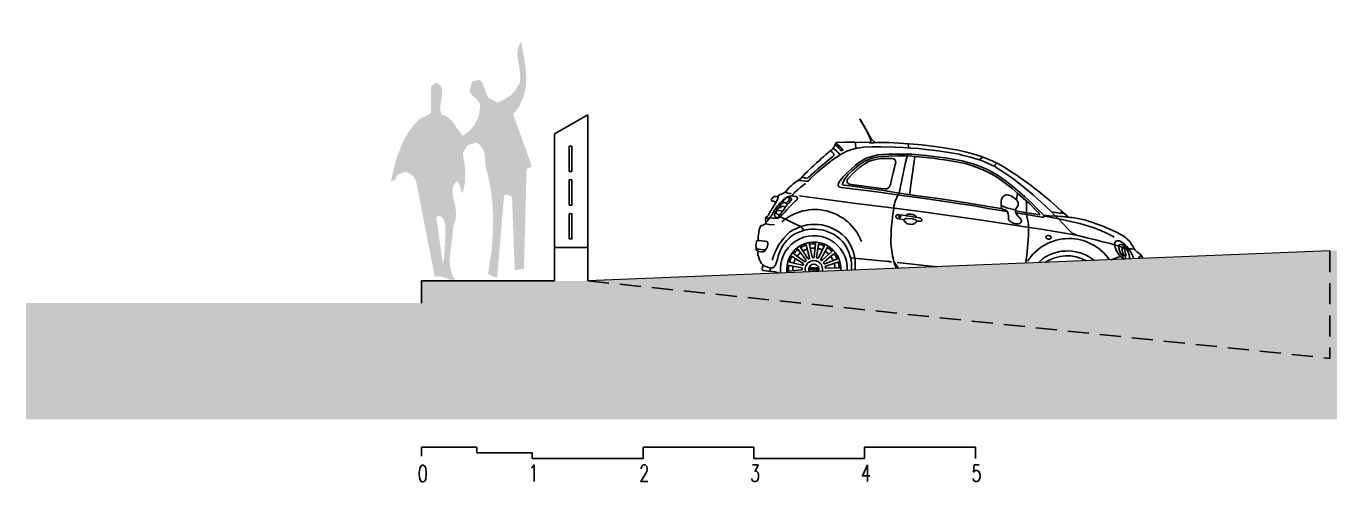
# Model space of a CAD drawing. Header units: metres. Extents: x -442 to 316, y -503 to 125.
# Drawn here: x 133.89 to 145.66, y -274.31 to -270.2 of the extents above; entities that cross this region are included whole.
import ezdxf

# ---------------------------------------------------------------- set-up
doc = ezdxf.new("R2010")
doc.units = ezdxf.units.M
doc.linetypes.add('DASHED', pattern=[19.05, 12.7, -6.35])
for name, color, linetype in [('FIGURE_SAGOME', 252, 'Continuous'), ('popis', 6, 'Continuous'), ('SRAFA', 251, 'Continuous'), ('SRAFY', 3, 'Continuous'), ('ZDIVO', 1, 'Continuous')]:
    doc.layers.add(name, color=color, linetype=linetype)
doc.styles.add('ROMANS', font='romans.shx', dxfattribs={"width": 0.7})

msp = doc.modelspace()

# ---------------------------------------------------------------- hatches: boundary and pattern name
at = {"layer": 'FIGURE_SAGOME', "linetype": 'Continuous'}
h = msp.add_hatch(color=256, dxfattribs=at)
h.paths.add_polyline_path([(137.805754, -271.632467), (137.786877, -271.596483), (137.767079, -271.612669), (137.753549, -271.631582), (137.746359, -271.652266), (137.742747, -271.675676), (137.744553, -271.724269), (137.755355, -271.776475), (137.767964, -271.831372), (137.775154, -271.887154), (137.771577, -271.941166), (137.750857, -271.99245), (137.73917, -272.114853), (137.721178, -272.242639), (137.71668, -272.306568), (137.720257, -272.368654), (137.734672, -272.42805), (137.746359, -272.456844), (137.762545, -272.484753), (137.721178, -272.487445), (137.681581, -272.472144), (137.637486, -272.457729), (137.611383, -272.455958), (137.582554, -272.461342), (137.415171, -271.608171), (137.403483, -271.576685), (137.385491, -271.551503), (137.357582, -271.530784), (137.318871, -271.512792), (137.246902, -271.536203), (137.238792, -271.550582), (137.224663, -271.586673), (137.186586, -271.596483), (137.221685, -271.445286), (137.245096, -271.367899), (137.27389, -271.292283), (137.308068, -271.218508), (137.348586, -271.149196), (137.396293, -271.086224), (137.450269, -271.032212), (137.494364, -271.013299), (137.546569, -270.984505), (137.546569, -270.745118), (137.595162, -270.708213), (137.629376, -270.729818), (137.646482, -270.759533), (137.650059, -270.794632), (137.646482, -270.834229), (137.632067, -270.91792), (137.632067, -270.958402), (137.64287, -270.996228), (137.678854, -271.008801), (137.708569, -271.026829), (137.752664, -271.074501), (137.789569, -271.131204), (137.83547, -271.188793), (137.894865, -271.143813), (137.944343, -271.085303), (137.977635, -271.01422), (137.990244, -270.935912), (137.990244, -270.91073), (137.98394, -270.890011), (137.956066, -270.855833), (137.921853, -270.825233), (137.89575, -270.791905), (137.919161, -270.696525), (137.990244, -270.684838), (138.011849, -270.71094), (138.027149, -270.749616), (138.041564, -270.794632), (138.063133, -270.841418), (138.14686, -270.888205), (138.20714, -270.860331), (138.262038, -270.825233), (138.31063, -270.77664), (138.350227, -270.708213), (138.354725, -270.661427), (138.351148, -270.61464), (138.334927, -270.51834), (138.328622, -270.469748), (138.328622, -270.422926), (138.338539, -270.377945), (138.362836, -270.336542), (138.39163, -270.502119), (138.403318, -270.585846), (138.407816, -270.670423), (138.401547, -270.754114), (138.382634, -270.83692), (138.34665, -270.91792), (138.290832, -270.996228), (138.459136, -271.465084), (138.410543, -271.488495), (138.387132, -272.388453), (138.303441, -272.401061), (138.279144, -271.741376), (138.230551, -271.716194), (138.20714, -271.728767), (138.14686, -272.461342), (138.122989, -272.463733), (138.063133, -272.43616), (138.098232, -272.203042), (138.109955, -271.957352), (138.104536, -271.831372), (138.091963, -271.705392), (138.069437, -271.578491), (138.038837, -271.452476), (138.037066, -271.400306), (138.028034, -271.341796), (138.018153, -271.313002), (138.003738, -271.286899), (137.982169, -271.264409), (137.955145, -271.248188), (137.883142, -271.272484), (137.87326, -271.278788), (137.863343, -271.29501), (137.83547, -271.344488), (137.849849, -271.434484), (137.857074, -271.524479), (137.853462, -271.614475), (137.83547, -271.704471), (137.821976, -271.689171), (137.81475, -271.663989)])
h.paths.add_polyline_path([(137.64287, -271.921367), (137.663553, -271.944778), (137.674356, -271.978956), (137.678854, -272.064454), (137.67347, -272.134651), (137.671664, -272.203963), (137.667166, -272.275046), (137.655478, -272.352433), (137.595162, -271.921367), (137.619459, -271.908759)], flags=16)
at = {"layer": 'SRAFA', "linetype": 'Continuous'}
msp.add_hatch(color=256, dxfattribs=at).paths.add_polyline_path([(175.632352, -270.197936), (175.632352, -273.746733), (133.892618, -273.746733), (133.892618, -272.697936), (137.462433, -272.697936), (137.462433, -272.497936), (138.662433, -272.497936), (138.962433, -272.497936), (145.66242, -272.227936), (151.722433, -271.597936), (154.712667, -271.307798), (159.772433, -271.020543), (164.832433, -270.732983), (174.247262, -270.197936)])

# ---------------------------------------------------------------- linework, layer by layer
at = {"layer": 'FIGURE_SAGOME', "linetype": 'Continuous'}
for p, q in [((141.187723, -271.287909), (141.176458, -271.302428)), ((141.197532, -271.269309), (141.187723, -271.287909)), ((141.206511, -271.247238), (141.197532, -271.269309)), ((141.197583, -271.269182), (141.217041, -271.286127)), ((141.204958, -271.251057), (141.215732, -271.26316)), ((141.282921, -271.246864), (141.206511, -271.247238)), ((141.215732, -271.26316), (141.238241, -271.283859)), ((141.217041, -271.286127), (141.230321, -271.300107)), ((141.238241, -271.283859), (141.260792, -271.3086)), ((141.374026, -271.24651), (141.282921, -271.246864)), ((141.503118, -271.247319), (141.374026, -271.24651)), ((141.379073, -271.273532), (141.380356, -271.259113)), ((141.382311, -271.289602), (141.379073, -271.273532)), ((141.380356, -271.259113), (141.382231, -271.246561)), ((141.388617, -271.301927), (141.382311, -271.289602)), ((141.454371, -271.291406), (141.415981, -271.297567)), ((141.534006, -271.28741), (141.454371, -271.291406)), ((141.511528, -271.247369), (141.503118, -271.247319)), ((141.608747, -271.28818), (141.534006, -271.28741)), ((141.677074, -271.248344), (141.554525, -271.247622)), ((141.73159, -271.291242), (141.608747, -271.28818)), ((141.774609, -271.254038), (141.677074, -271.248344)), ((141.810134, -271.294874), (141.73159, -271.291242)), ((141.903332, -271.264877), (141.774609, -271.254038)), ((141.85641, -271.269681), (141.856303, -271.260917)), ((141.859286, -271.285128), (141.85641, -271.269681)), ((141.864656, -271.298123), (141.859286, -271.285128)), ((141.977122, -271.271296), (141.903332, -271.264877)), ((142.12124, -271.287404), (141.977122, -271.271296)), ((142.21616, -271.301538), (142.12124, -271.287404)), ((141.073292, -271.390963), (141.050609, -271.412888)), ((141.089734, -271.376891), (141.073292, -271.390963)), ((141.113249, -271.355864), (141.089734, -271.376891)), ((141.14092, -271.333134), (141.113249, -271.355864)), ((141.142643, -271.401098), (141.124048, -271.417208)), ((141.17361, -271.404301), (141.12645, -271.441139)), ((141.158933, -271.319285), (141.14092, -271.333134)), ((141.159421, -271.386817), (141.142643, -271.401098)), ((141.156845, -271.320891), (141.172878, -271.338459)), ((141.176458, -271.302428), (141.158933, -271.319285)), ((141.174738, -271.375516), (141.159421, -271.386817)), ((141.172878, -271.338459), (141.180696, -271.347543)), ((141.195775, -271.388704), (141.17361, -271.404301)), ((141.181361, -271.368987), (141.174738, -271.375516)), ((141.176458, -271.302428), (141.186716, -271.307975)), ((141.180696, -271.347543), (141.183701, -271.352506)), ((141.184005, -271.364325), (141.181361, -271.368987)), ((141.183701, -271.352506), (141.184959, -271.357715)), ((141.184959, -271.357715), (141.184005, -271.364325)), ((141.186716, -271.307975), (141.207553, -271.323366)), ((141.227712, -271.36852), (141.195775, -271.388704)), ((141.207553, -271.323366), (141.220705, -271.337161)), ((141.220705, -271.337161), (141.234839, -271.353573)), ((141.240822, -271.360664), (141.227712, -271.36852)), ((141.230321, -271.300107), (141.243431, -271.314224)), ((141.234839, -271.353573), (141.240822, -271.360664)), ((141.268353, -271.343776), (141.240822, -271.360664)), ((141.243431, -271.314224), (141.248797, -271.323915)), ((141.248797, -271.323915), (141.267323, -271.318512)), ((141.260792, -271.3086), (141.267323, -271.318512)), ((141.300639, -271.32795), (141.268353, -271.343776)), ((141.347294, -271.311929), (141.300639, -271.32795)), ((141.37832, -271.303567), (141.347294, -271.311929)), ((141.415981, -271.297567), (141.37832, -271.303567)), ((141.448993, -271.405732), (141.403833, -271.436216)), ((141.485392, -271.387631), (141.448993, -271.405732)), ((141.492122, -271.403875), (141.457844, -271.420921)), ((141.525966, -271.374001), (141.485392, -271.387631)), ((141.530787, -271.390886), (141.492122, -271.403875)), ((141.536306, -271.407694), (141.497297, -271.420004)), ((141.583001, -271.360519), (141.525966, -271.374001)), ((141.586037, -271.377826), (141.530787, -271.390886)), ((141.574569, -271.398835), (141.536306, -271.407694)), ((141.615069, -271.394241), (141.574569, -271.398835)), ((141.620606, -271.356169), (141.583001, -271.360519)), ((141.622018, -271.373663), (141.586037, -271.377826)), ((141.650187, -271.392303), (141.615069, -271.394241)), ((141.679157, -271.353478), (141.620606, -271.356169)), ((141.679646, -271.371015), (141.622018, -271.373663)), ((141.698149, -271.391991), (141.650187, -271.392303)), ((141.762081, -271.35266), (141.679157, -271.353478)), ((141.762116, -271.370202), (141.679646, -271.371015)), ((141.704394, -271.391895), (141.698149, -271.391991)), ((141.711816, -271.392447), (141.704394, -271.391895)), ((141.72145, -271.394959), (141.711816, -271.392447)), ((141.733461, -271.402212), (141.72145, -271.394959)), ((141.738847, -271.408996), (141.733461, -271.402212)), ((141.742046, -271.417967), (141.738847, -271.408996)), ((141.824743, -271.353024), (141.762081, -271.35266)), ((141.824378, -271.370563), (141.762116, -271.370202)), ((141.879347, -271.298999), (141.810134, -271.294874)), ((141.887171, -271.372809), (141.824378, -271.370563)), ((141.888102, -271.35529), (141.824743, -271.353024)), ((141.949392, -271.3036), (141.879347, -271.298999)), ((141.950037, -271.377248), (141.887171, -271.372809)), ((141.951522, -271.359768), (141.888102, -271.35529)), ((142.014055, -271.310414), (141.949392, -271.3036)), ((142.017632, -271.383965), (141.950037, -271.377248)), ((142.019471, -271.36652), (141.951522, -271.359768)), ((142.073583, -271.318404), (142.014055, -271.310414)), ((142.083389, -271.391296), (142.017632, -271.383965)), ((142.085561, -271.373889), (142.019471, -271.36652)), ((142.125215, -271.324918), (142.073583, -271.318404)), ((142.132272, -271.398045), (142.083389, -271.391296)), ((142.134694, -271.380671), (142.085561, -271.373889)), ((142.200913, -271.335898), (142.125215, -271.324918)), ((142.183436, -271.405244), (142.132272, -271.398045)), ((142.185897, -271.387877), (142.134694, -271.380671)), ((142.23691, -271.412871), (142.183436, -271.405244)), ((142.239857, -271.395573), (142.185897, -271.387877)), ((142.243031, -271.343344), (142.200913, -271.335898)), ((142.305889, -271.319203), (142.21616, -271.301538)), ((142.291839, -271.405883), (142.239857, -271.395573)), ((142.310148, -271.354489), (142.243031, -271.343344)), ((142.342538, -271.415003), (142.291839, -271.405883)), ((142.381103, -271.336249), (142.305889, -271.319203)), ((142.36559, -271.367631), (142.310148, -271.354489)), ((142.419741, -271.380872), (142.36559, -271.367631)), ((142.468911, -271.359181), (142.381103, -271.336249)), ((142.457094, -271.392091), (142.419741, -271.380872)), ((142.508399, -271.409063), (142.457094, -271.392091)), ((142.518004, -271.376161), (142.468911, -271.359181)), ((142.501564, -271.400301), (142.49644, -271.405107)), ((142.511837, -271.393004), (142.501564, -271.400301)), ((142.564038, -271.431631), (142.508399, -271.409063)), ((142.528306, -271.383858), (142.511837, -271.393004)), ((142.56955, -271.395274), (142.518004, -271.376161)), ((142.535053, -271.382483), (142.528306, -271.383858)), ((142.612926, -271.413525), (142.56955, -271.395274)), ((140.945856, -271.509852), (140.922309, -271.532977)), ((140.967457, -271.489186), (140.945856, -271.509852)), ((140.982752, -271.474968), (140.967457, -271.489186)), ((140.995948, -271.528133), (140.977587, -271.545013)), ((141.002612, -271.456896), (140.982752, -271.474968)), ((141.015047, -271.51074), (140.995948, -271.528133)), ((141.028148, -271.432756), (141.002612, -271.456896)), ((141.032034, -271.520683), (141.013367, -271.538008)), ((141.037166, -271.490883), (141.015047, -271.51074)), ((141.050609, -271.412888), (141.028148, -271.432756)), ((141.053113, -271.50239), (141.032034, -271.520683)), ((141.059154, -271.471853), (141.037166, -271.490883)), ((141.096731, -271.466198), (141.053113, -271.50239)), ((141.084538, -271.451161), (141.059154, -271.471853)), ((141.106885, -271.432278), (141.084538, -271.451161)), ((141.12645, -271.441139), (141.096731, -271.466198)), ((141.124048, -271.417208), (141.106885, -271.432278)), ((141.302357, -271.5256), (141.269875, -271.558321)), ((141.339624, -271.489489), (141.302357, -271.5256)), ((141.351443, -271.502461), (141.314686, -271.538079)), ((141.377591, -271.45698), (141.339624, -271.489489)), ((141.388295, -271.499817), (141.349698, -271.535009)), ((141.388741, -271.470525), (141.351443, -271.502461)), ((141.403833, -271.436216), (141.377591, -271.45698)), ((141.419803, -271.472857), (141.388295, -271.499817)), ((141.414197, -271.450384), (141.388741, -271.470525)), ((141.457844, -271.420921), (141.414197, -271.450384)), ((141.44631, -271.453613), (141.419803, -271.472857)), ((141.47343, -271.433872), (141.44631, -271.453613)), ((141.497297, -271.420004), (141.47343, -271.433872)), ((141.707352, -271.570857), (141.719817, -271.522303)), ((141.719817, -271.522303), (141.727813, -271.490747)), ((141.727813, -271.490747), (141.737982, -271.448064)), ((141.737982, -271.448064), (141.742415, -271.428156)), ((141.742415, -271.428156), (141.742046, -271.417967)), ((142.28858, -271.42312), (142.23691, -271.412871)), ((142.338896, -271.43217), (142.28858, -271.42312)), ((142.380425, -271.442337), (142.338896, -271.43217)), ((142.384782, -271.425345), (142.342538, -271.415003)), ((142.427215, -271.454883), (142.380425, -271.442337)), ((142.43268, -271.438187), (142.384782, -271.425345)), ((142.468728, -271.471018), (142.427215, -271.454883)), ((142.475083, -271.454668), (142.43268, -271.438187)), ((142.528584, -271.494281), (142.468728, -271.471018)), ((142.53543, -271.478123), (142.475083, -271.454668)), ((142.574379, -271.515329), (142.528584, -271.494281)), ((142.582175, -271.499607), (142.53543, -271.478123)), ((142.610673, -271.453032), (142.564038, -271.431631)), ((142.610712, -271.534702), (142.574379, -271.515329)), ((142.619359, -271.519434), (142.582175, -271.499607)), ((142.639678, -271.466622), (142.610673, -271.453032)), ((142.662755, -271.437157), (142.612926, -271.413525)), ((142.671379, -271.550665), (142.619359, -271.519434)), ((142.635446, -271.460216), (142.635835, -271.456518)), ((142.636437, -271.463008), (142.635446, -271.460216)), ((142.635835, -271.456518), (142.637714, -271.453094)), ((142.639678, -271.466622), (142.636437, -271.463008)), ((142.637714, -271.453094), (142.652776, -271.437624)), ((142.659487, -271.479224), (142.639678, -271.466622)), ((142.652776, -271.437624), (142.655665, -271.435708)), ((142.655665, -271.435708), (142.659155, -271.435843)), ((142.659155, -271.435843), (142.662755, -271.437157)), ((142.717196, -271.515735), (142.659487, -271.479224)), ((142.662755, -271.437157), (142.670411, -271.441002)), ((142.670411, -271.441002), (142.737703, -271.481245)), ((142.771029, -271.551696), (142.717196, -271.515735)), ((142.737703, -271.481245), (142.785931, -271.51206)), ((142.785931, -271.51206), (142.83103, -271.541782)), ((140.798379, -271.638607), (140.779278, -271.657286)), ((140.817554, -271.62191), (140.798379, -271.638607)), ((140.83787, -271.606152), (140.817554, -271.62191)), ((140.859131, -271.59251), (140.83787, -271.606152)), ((140.875288, -271.582143), (140.859131, -271.59251)), ((140.871102, -271.590671), (140.864223, -271.589243)), ((140.884679, -271.592818), (140.871102, -271.590671)), ((140.887917, -271.571193), (140.875288, -271.582143)), ((140.904408, -271.594747), (140.884679, -271.592818)), ((140.906572, -271.550896), (140.887917, -271.571193)), ((140.89868, -271.560807), (140.898511, -271.559666)), ((140.900501, -271.562549), (140.89868, -271.560807)), ((140.908665, -271.565708), (140.900501, -271.562549)), ((140.932757, -271.597738), (140.904408, -271.594747)), ((140.922309, -271.532977), (140.906572, -271.550896)), ((140.918074, -271.567844), (140.908665, -271.565708)), ((140.926243, -271.569273), (140.918074, -271.567844)), ((140.936739, -271.569234), (140.926243, -271.569273)), ((140.944538, -271.598982), (140.932757, -271.597738)), ((140.948227, -271.567085), (140.936739, -271.569234)), ((140.949067, -271.598457), (140.944538, -271.598982)), ((140.956636, -271.561585), (140.948227, -271.567085)), ((140.951145, -271.597742), (140.949067, -271.598457)), ((140.953477, -271.595249), (140.951145, -271.597742)), ((140.957586, -271.590473), (140.953477, -271.595249)), ((140.967186, -271.554684), (140.956636, -271.561585)), ((140.967931, -271.580176), (140.957586, -271.590473)), ((140.977587, -271.545013), (140.967186, -271.554684)), ((140.986811, -271.562654), (140.967931, -271.580176)), ((141.013367, -271.538008), (140.986811, -271.562654)), ((141.224104, -271.624253), (141.223858, -271.63117)), ((141.223858, -271.63117), (141.224726, -271.636661)), ((141.225499, -271.618325), (141.224104, -271.624253)), ((141.224726, -271.636661), (141.229042, -271.64512)), ((141.230054, -271.608465), (141.225499, -271.618325)), ((141.229042, -271.64512), (141.234653, -271.650437)), ((141.242679, -271.591258), (141.230054, -271.608465)), ((141.269875, -271.558321), (141.242679, -271.591258)), ((141.262538, -271.621223), (141.261154, -271.625322)), ((141.261154, -271.625322), (141.261551, -271.628369)), ((141.261551, -271.628369), (141.263905, -271.630395)), ((141.264432, -271.614752), (141.262538, -271.621223)), ((141.263905, -271.630395), (141.269732, -271.632162)), ((141.266997, -271.607659), (141.264432, -271.614752)), ((141.271088, -271.599293), (141.266997, -271.607659)), ((141.269732, -271.632162), (141.27925, -271.634294)), ((141.28689, -271.572936), (141.271088, -271.599293)), ((141.27925, -271.634294), (141.378482, -271.647327)), ((141.314686, -271.538079), (141.28689, -271.572936)), ((141.305367, -271.587285), (141.303396, -271.595967)), ((141.303396, -271.595967), (141.303857, -271.602882)), ((141.303857, -271.602882), (141.307547, -271.611722)), ((141.310995, -271.577711), (141.305367, -271.587285)), ((141.307547, -271.611722), (141.313814, -271.619909)), ((141.322313, -271.564247), (141.310995, -271.577711)), ((141.313814, -271.619909), (141.324575, -271.625533)), ((141.349698, -271.535009), (141.322313, -271.564247)), ((141.324575, -271.625533), (141.343357, -271.628966)), ((141.343357, -271.628966), (141.611925, -271.662699)), ((141.684072, -271.650804), (141.689877, -271.639871)), ((141.689877, -271.639871), (141.695042, -271.627939)), ((141.695042, -271.627939), (141.707352, -271.570857)), ((142.661776, -271.56536), (142.610712, -271.534702)), ((142.719527, -271.606326), (142.661776, -271.56536)), ((142.729967, -271.592226), (142.671379, -271.550665)), ((142.789963, -271.660732), (142.719527, -271.606326)), ((142.801035, -271.64712), (142.729967, -271.592226)), ((142.809477, -271.579283), (142.771029, -271.551696)), ((142.840206, -271.60344), (142.809477, -271.579283)), ((142.83103, -271.541782), (142.88281, -271.578201)), ((142.903718, -271.653757), (142.840206, -271.60344)), ((142.88281, -271.578201), (142.923103, -271.607135)), ((142.923103, -271.607135), (142.964323, -271.637322)), ((142.964323, -271.637322), (143.002505, -271.666011)), ((140.622193, -271.759126), (140.621103, -271.763544)), ((140.621103, -271.763544), (140.621778, -271.770493)), ((140.625911, -271.754985), (140.622193, -271.759126)), ((140.629539, -271.75021), (140.625911, -271.754985)), ((140.633851, -271.744881), (140.629539, -271.75021)), ((140.639008, -271.740423), (140.633851, -271.744881)), ((140.646183, -271.737584), (140.639008, -271.740423)), ((140.656384, -271.73569), (140.646183, -271.737584)), ((140.669775, -271.736164), (140.656384, -271.73569)), ((140.68143, -271.737273), (140.669775, -271.736164)), ((140.678718, -271.758333), (140.673865, -271.767674)), ((140.679951, -271.751074), (140.678718, -271.758333)), ((140.680897, -271.74097), (140.679951, -271.751074)), ((140.682197, -271.731959), (140.680897, -271.74097)), ((140.684022, -271.726873), (140.682197, -271.731959)), ((140.686486, -271.723784), (140.684022, -271.726873)), ((140.693597, -271.719725), (140.686486, -271.723784)), ((140.708454, -271.714489), (140.693597, -271.719725)), ((140.722627, -271.709064), (140.708454, -271.714489)), ((140.735232, -271.70296), (140.722627, -271.709064)), ((140.739525, -271.75822), (140.724451, -271.769787)), ((140.74791, -271.694649), (140.735232, -271.70296)), ((140.744353, -271.759222), (140.735469, -271.767314)), ((140.751256, -271.749557), (140.739525, -271.75822)), ((140.753828, -271.752259), (140.744353, -271.759222)), ((140.748964, -271.697886), (140.747163, -271.695138)), ((140.754174, -271.6882), (140.74791, -271.694649)), ((140.753851, -271.70028), (140.748964, -271.697886)), ((140.766086, -271.740315), (140.751256, -271.749557)), ((140.76185, -271.746342), (140.753828, -271.752259)), ((140.770188, -271.704671), (140.753851, -271.70028)), ((140.766245, -271.673604), (140.754174, -271.6882)), ((140.767022, -271.743382), (140.76185, -271.746342)), ((140.775421, -271.73754), (140.766086, -271.740315)), ((140.766086, -271.740315), (140.781176, -271.742678)), ((140.779278, -271.657286), (140.766245, -271.673604)), ((140.773583, -271.743339), (140.767022, -271.743382)), ((140.785552, -271.707971), (140.770188, -271.704671)), ((140.77839, -271.74492), (140.773583, -271.743339)), ((140.788611, -271.732918), (140.775421, -271.73754)), ((140.782895, -271.75851), (140.777033, -271.771831)), ((140.781812, -271.74839), (140.77839, -271.74492)), ((140.781176, -271.742678), (140.791823, -271.745766)), ((140.783686, -271.753676), (140.781812, -271.74839)), ((140.782895, -271.75851), (140.783686, -271.753676)), ((140.798752, -271.710253), (140.785552, -271.707971)), ((140.799597, -271.730391), (140.788611, -271.732918)), ((140.791823, -271.745766), (140.796985, -271.748169)), ((140.796985, -271.748169), (140.799991, -271.751242)), ((140.805758, -271.73091), (140.799597, -271.730391)), ((140.799991, -271.751242), (140.801927, -271.754662)), ((140.801574, -271.763467), (140.800086, -271.767788)), ((140.802531, -271.758745), (140.801574, -271.763467)), ((140.801927, -271.754662), (140.802531, -271.758745)), ((140.805758, -271.73091), (140.823714, -271.732515)), ((140.823714, -271.732515), (140.840845, -271.735238)), ((140.840845, -271.735238), (140.847907, -271.737816)), ((140.847907, -271.737816), (140.852472, -271.740896)), ((140.853888, -271.759383), (140.850397, -271.764974)), ((140.852472, -271.740896), (140.855463, -271.74442)), ((140.856417, -271.752773), (140.853888, -271.759383)), ((140.855463, -271.74442), (140.856846, -271.748692)), ((140.856846, -271.748692), (140.856417, -271.752773)), ((141.361071, -271.796909), (140.873881, -271.730538)), ((141.234653, -271.650437), (141.247423, -271.65529)), ((141.247423, -271.65529), (141.378175, -271.670386)), ((141.378175, -271.670386), (141.475316, -271.68141)), ((141.378482, -271.647327), (141.479334, -271.660727)), ((141.475316, -271.68141), (141.615886, -271.700106)), ((141.479334, -271.660727), (141.618249, -271.680067)), ((141.611925, -271.662699), (141.640161, -271.666472)), ((141.615886, -271.700106), (141.772773, -271.722954)), ((141.618249, -271.680067), (141.775254, -271.705589)), ((141.640161, -271.666472), (141.654175, -271.667763)), ((141.654175, -271.667763), (141.663798, -271.666543)), ((141.663798, -271.666543), (141.670039, -271.663849)), ((141.670039, -271.663849), (141.677957, -271.657608)), ((141.677957, -271.657608), (141.684072, -271.650804)), ((141.772773, -271.722954), (141.938383, -271.746173)), ((141.775254, -271.705589), (141.940818, -271.728802)), ((141.938383, -271.746173), (142.14612, -271.77548)), ((141.940818, -271.728802), (142.148648, -271.758122)), ((142.148648, -271.758122), (142.326006, -271.784776)), ((142.696057, -271.775272), (142.698161, -271.763522)), ((142.698161, -271.763522), (142.701343, -271.754643)), ((142.701343, -271.754643), (142.704004, -271.747623)), ((142.704004, -271.747623), (142.712827, -271.736268)), ((142.712827, -271.736268), (142.721655, -271.728742)), ((142.721655, -271.728742), (142.731081, -271.72389)), ((142.731081, -271.72389), (142.738377, -271.72139)), ((142.738377, -271.72139), (142.746916, -271.7212)), ((142.746916, -271.7212), (142.75776, -271.722641)), ((142.75776, -271.722641), (142.7678, -271.725223)), ((142.7678, -271.725223), (142.782549, -271.731185)), ((142.782549, -271.731185), (142.792718, -271.736394)), ((142.849019, -271.711279), (142.789963, -271.660732)), ((142.792718, -271.736394), (142.806165, -271.744394)), ((142.860425, -271.697953), (142.801035, -271.64712)), ((142.806165, -271.744394), (142.819837, -271.755615)), ((142.819837, -271.755615), (142.827931, -271.762674)), ((142.827931, -271.762674), (142.838589, -271.773953)), ((142.842182, -271.705428), (142.832222, -271.767215)), ((142.897503, -271.752777), (142.849019, -271.711279)), ((142.909111, -271.739624), (142.860425, -271.697953)), ((142.952644, -271.802953), (142.897503, -271.752777)), ((142.983175, -271.721654), (142.903718, -271.653757)), ((142.964794, -271.790292), (142.909111, -271.739624)), ((143.057164, -271.788642), (142.983175, -271.721654)), ((143.002505, -271.666011), (143.035296, -271.692244)), ((143.035296, -271.692244), (143.07118, -271.721486)), ((143.07118, -271.721486), (143.103874, -271.747757)), ((143.103874, -271.747757), (143.136912, -271.776445)), ((140.629956, -271.841303), (140.601655, -271.889609)), ((140.621778, -271.770493), (140.625667, -271.775124)), ((140.625667, -271.775124), (140.632045, -271.77689)), ((140.640043, -271.87565), (140.629556, -271.893169)), ((140.662844, -271.788156), (140.629956, -271.841303)), ((140.632045, -271.77689), (140.640497, -271.778251)), ((140.646827, -271.863113), (140.640043, -271.87565)), ((140.640497, -271.778251), (140.646842, -271.780327)), ((140.646923, -271.869527), (140.645955, -271.864725)), ((140.655733, -271.849309), (140.646827, -271.863113)), ((140.646842, -271.780327), (140.654139, -271.783753)), ((140.64874, -271.872405), (140.646923, -271.869527)), ((140.653928, -271.875497), (140.64874, -271.872405)), ((140.661647, -271.873342), (140.653006, -271.890896)), ((140.661647, -271.873342), (140.653928, -271.875497)), ((140.654139, -271.783753), (140.658345, -271.786854)), ((140.663647, -271.837057), (140.655733, -271.849309)), ((140.658345, -271.786854), (140.660688, -271.791641)), ((140.666371, -271.866063), (140.661647, -271.873342)), ((140.664471, -271.882609), (140.661647, -271.873342)), ((140.673865, -271.767674), (140.662844, -271.788156)), ((140.676497, -271.820479), (140.663647, -271.837057)), ((140.676268, -271.848585), (140.666371, -271.866063)), ((140.680159, -271.86212), (140.668624, -271.862085)), ((140.689558, -271.829976), (140.676268, -271.848585)), ((140.688351, -271.806986), (140.676497, -271.820479)), ((140.692521, -271.863247), (140.680159, -271.86212)), ((140.699084, -271.7947), (140.688351, -271.806986)), ((140.70662, -271.809009), (140.689558, -271.829976)), ((140.709448, -271.866087), (140.692521, -271.863247)), ((140.701256, -271.837035), (140.693378, -271.840072)), ((140.710996, -271.782698), (140.699084, -271.7947)), ((140.709152, -271.830484), (140.701256, -271.837035)), ((140.715526, -271.799154), (140.70662, -271.809009)), ((140.721627, -271.870243), (140.70896, -271.887465)), ((140.720855, -271.82451), (140.709152, -271.830484)), ((140.722227, -271.869364), (140.709448, -271.866087)), ((140.724451, -271.769787), (140.710996, -271.782698)), ((140.725773, -271.790262), (140.715526, -271.799154)), ((140.716617, -271.777304), (140.720021, -271.776867)), ((140.720021, -271.776867), (140.722367, -271.777115)), ((140.735119, -271.827596), (140.720855, -271.82451)), ((140.728577, -271.860065), (140.721627, -271.870243)), ((140.722367, -271.777115), (140.723039, -271.77754)), ((140.735469, -271.767314), (140.723039, -271.77754)), ((140.723039, -271.77754), (140.725176, -271.779652)), ((140.725176, -271.779652), (140.726111, -271.782871)), ((140.726066, -271.786646), (140.725773, -271.790262)), ((140.725773, -271.790262), (140.742859, -271.790907)), ((140.726111, -271.782871), (140.726066, -271.786646)), ((140.734702, -271.85147), (140.728577, -271.860065)), ((140.745036, -271.873043), (140.730066, -271.888639)), ((140.741644, -271.841021), (140.734702, -271.85147)), ((140.742357, -271.837325), (140.735119, -271.827596)), ((140.748948, -271.830635), (140.741644, -271.841021)), ((140.742859, -271.790907), (140.754186, -271.796848)), ((140.758628, -271.85568), (140.745036, -271.873043)), ((140.755194, -271.822051), (140.748948, -271.830635)), ((140.761067, -271.791596), (140.754186, -271.796848)), ((140.754186, -271.796848), (140.760124, -271.802221)), ((140.76422, -271.811739), (140.755194, -271.822051)), ((140.783746, -271.829217), (140.758628, -271.85568)), ((140.760124, -271.802221), (140.761771, -271.806614)), ((140.769567, -271.782647), (140.761067, -271.791596)), ((140.778693, -271.795743), (140.76422, -271.811739)), ((140.777033, -271.771831), (140.769567, -271.782647)), ((140.789945, -271.782336), (140.778693, -271.795743)), ((140.807573, -271.806056), (140.783746, -271.829217)), ((140.794493, -271.777304), (140.789945, -271.782336)), ((140.798102, -271.771369), (140.794493, -271.777304)), ((140.800086, -271.767788), (140.798102, -271.771369)), ((140.836232, -271.779068), (140.807573, -271.806056)), ((140.84483, -271.771417), (140.836232, -271.779068)), ((140.850397, -271.764974), (140.84483, -271.771417)), ((141.679575, -271.83522), (141.361071, -271.796909)), ((141.967456, -271.872694), (141.679575, -271.83522)), ((142.538223, -271.95257), (141.967456, -271.872694)), ((142.14612, -271.77548), (142.323399, -271.802122)), ((142.323399, -271.802122), (142.453153, -271.821622)), ((142.326006, -271.784776), (142.455982, -271.804309)), ((142.453153, -271.821622), (142.574842, -271.843115)), ((142.455982, -271.804309), (142.577788, -271.825823)), ((142.574842, -271.843115), (142.692163, -271.862366)), ((142.577788, -271.825823), (142.694757, -271.845017)), ((142.692163, -271.862366), (142.748991, -271.87004)), ((142.694757, -271.845017), (142.703676, -271.846221)), ((142.695256, -271.808337), (142.695525, -271.797241)), ((142.695303, -271.822838), (142.695256, -271.808337)), ((142.702426, -271.818953), (142.695273, -271.813561)), ((142.696959, -271.834114), (142.695303, -271.822838)), ((142.695525, -271.797241), (142.696057, -271.775272)), ((142.698262, -271.839782), (142.696959, -271.834114)), ((142.701309, -271.844795), (142.698262, -271.839782)), ((142.707613, -271.848591), (142.701309, -271.844795)), ((142.717101, -271.826697), (142.702426, -271.818953)), ((142.716189, -271.853474), (142.707613, -271.848591)), ((142.728237, -271.856676), (142.716189, -271.853474)), ((142.743274, -271.837048), (142.717101, -271.826697)), ((142.737433, -271.858468), (142.728237, -271.856676)), ((142.74768, -271.867236), (142.737433, -271.858468)), ((142.780712, -271.848139), (142.743274, -271.837048)), ((142.75078, -271.873868), (142.74768, -271.867236)), ((142.756874, -271.892393), (142.75078, -271.873868)), ((142.810045, -271.85495), (142.780712, -271.848139)), ((142.824759, -271.857198), (142.810045, -271.85495)), ((142.824759, -271.857198), (142.823028, -271.869316)), ((142.823028, -271.869316), (142.825308, -271.877506)), ((142.823753, -271.864238), (142.926789, -271.882059)), ((142.827865, -271.848592), (142.824759, -271.857198)), ((142.825308, -271.877506), (142.833541, -271.893503)), ((142.837024, -271.835281), (142.827865, -271.848592)), ((142.842573, -271.827216), (142.837024, -271.835281)), ((142.838589, -271.773953), (142.845108, -271.783478)), ((142.847525, -271.812318), (142.842573, -271.827216)), ((142.845108, -271.783478), (142.848357, -271.791907)), ((142.848895, -271.802871), (142.847525, -271.812318)), ((142.848357, -271.791907), (142.848895, -271.802871)), ((142.926789, -271.882059), (143.029237, -271.899177)), ((143.010835, -271.861839), (142.952644, -271.802953)), ((143.023162, -271.849358), (142.964794, -271.790292)), ((143.04039, -271.890329), (143.010835, -271.861839)), ((143.071362, -271.895821), (143.023162, -271.849358)), ((143.09815, -271.826823), (143.057164, -271.788642)), ((143.142684, -271.868837), (143.09815, -271.826823)), ((143.136912, -271.776445), (143.169796, -271.804859)), ((143.184229, -271.913057), (143.142684, -271.868837)), ((143.155974, -271.878306), (143.151358, -271.878069)), ((143.16665, -271.878976), (143.155974, -271.878306)), ((143.187475, -271.881008), (143.16665, -271.878976)), ((143.169796, -271.804859), (143.203893, -271.834425)), ((143.22404, -271.885353), (143.187475, -271.881008)), ((143.203893, -271.834425), (143.233618, -271.86131)), ((143.233618, -271.86131), (143.257607, -271.882857)), ((143.250791, -271.876734), (143.25283, -271.879958)), ((143.25283, -271.879958), (143.253394, -271.883078)), ((140.523989, -271.998441), (140.517821, -272.011763)), ((140.529158, -271.996719), (140.523989, -271.998441)), ((140.534002, -271.997003), (140.529158, -271.996719)), ((140.541507, -271.996774), (140.534002, -271.997003)), ((140.550376, -271.993288), (140.541507, -271.996774)), ((140.556689, -271.989305), (140.550376, -271.993288)), ((140.567718, -271.984187), (140.556689, -271.989305)), ((140.567381, -271.935154), (140.566674, -271.944944)), ((140.566674, -271.944944), (140.56861, -271.954204)), ((140.569902, -271.924247), (140.567381, -271.935154)), ((140.568896, -271.979137), (140.567718, -271.984187)), ((140.601912, -271.990089), (140.567718, -271.984187)), ((140.56861, -271.954204), (140.570991, -271.963834)), ((140.570533, -271.9302), (140.568628, -271.92976)), ((140.570335, -271.970071), (140.568896, -271.979137)), ((140.571831, -271.921585), (140.569902, -271.924247)), ((140.570991, -271.963834), (140.570335, -271.970071)), ((140.579337, -271.931021), (140.570533, -271.9302)), ((140.580933, -271.957902), (140.570991, -271.963834)), ((140.576168, -271.918487), (140.571831, -271.921585)), ((140.584126, -271.914767), (140.576168, -271.918487)), ((140.599797, -271.931336), (140.579337, -271.931021)), ((140.593497, -271.942766), (140.580933, -271.957902)), ((140.589683, -271.911341), (140.584126, -271.914767)), ((140.594556, -271.904014), (140.589683, -271.911341)), ((140.607408, -271.930152), (140.593497, -271.942766)), ((140.601655, -271.889609), (140.594556, -271.904014)), ((140.607408, -271.930152), (140.599797, -271.931336)), ((140.649219, -271.992334), (140.601912, -271.990089)), ((140.610763, -271.923821), (140.607408, -271.930152)), ((140.617206, -271.929963), (140.607408, -271.930152)), ((140.618151, -271.911845), (140.610763, -271.923821)), ((140.634424, -271.930403), (140.617206, -271.929963)), ((140.623539, -271.903136), (140.618151, -271.911845)), ((140.629556, -271.893169), (140.623539, -271.903136)), ((140.652271, -271.932132), (140.634424, -271.930403)), ((140.653006, -271.890896), (140.64932, -271.905154)), ((140.64932, -271.905154), (140.650981, -271.914292)), ((140.650981, -271.914292), (140.6608, -271.92276)), ((140.669306, -271.932859), (140.652271, -271.932132)), ((140.6608, -271.92276), (140.671247, -271.932775)), ((140.667896, -271.890814), (140.664471, -271.882609)), ((140.673663, -271.896262), (140.667896, -271.890814)), ((140.680105, -271.930744), (140.669306, -271.932859)), ((140.681046, -271.922553), (140.671597, -271.93241)), ((140.679923, -271.89954), (140.673663, -271.896262)), ((140.686035, -271.900683), (140.679923, -271.89954)), ((140.693427, -271.92466), (140.680105, -271.930744)), ((140.692314, -271.908963), (140.681046, -271.922553)), ((140.695527, -271.899315), (140.686035, -271.900683)), ((140.701357, -271.897612), (140.692314, -271.908963)), ((140.706104, -271.914536), (140.693427, -271.92466)), ((140.703804, -271.894345), (140.695527, -271.899315)), ((140.747219, -271.939527), (140.698334, -271.920741)), ((140.70896, -271.887465), (140.701357, -271.897612)), ((140.717898, -271.902638), (140.706104, -271.914536)), ((140.730066, -271.888639), (140.717898, -271.902638)), ((140.821261, -271.975494), (140.747219, -271.939527)), ((140.885142, -272.007888), (140.821261, -271.975494)), ((141.744472, -271.90948), (141.743857, -271.913864)), ((141.743857, -271.913864), (141.744113, -271.920181)), ((141.744113, -271.920181), (141.747298, -271.926346)), ((141.746963, -271.906214), (141.744472, -271.90948)), ((141.752432, -271.902342), (141.746963, -271.906214)), ((141.747298, -271.926346), (141.751554, -271.931091)), ((141.751554, -271.931091), (141.757925, -271.934677)), ((141.758636, -271.900235), (141.752432, -271.902342)), ((141.757925, -271.934677), (141.771387, -271.937938)), ((141.764392, -271.899461), (141.758636, -271.900235)), ((141.776999, -271.900637), (141.764392, -271.899461)), ((141.771387, -271.937938), (141.806141, -271.944364)), ((141.804984, -271.904813), (141.776999, -271.900637)), ((141.842804, -271.911255), (141.804984, -271.904813)), ((141.806141, -271.944364), (141.817582, -271.946625)), ((141.817777, -271.945027), (141.8173, -271.948942)), ((141.8173, -271.948942), (141.818947, -271.954901)), ((141.82122, -271.94071), (141.817777, -271.945027)), ((141.818947, -271.954901), (141.823655, -271.963222)), ((141.827381, -271.936737), (141.82122, -271.94071)), ((141.823655, -271.963222), (141.83113, -271.972185)), ((141.831315, -271.934552), (141.827381, -271.936737)), ((141.83113, -271.972185), (141.838222, -271.97702)), ((141.838491, -271.933683), (141.831315, -271.934552)), ((141.83421, -271.907253), (141.832142, -271.909439)), ((141.838674, -271.904265), (141.83421, -271.907253)), ((141.838222, -271.97702), (141.85056, -271.982429)), ((141.849452, -271.934513), (141.838491, -271.933683)), ((141.846269, -271.899994), (141.838674, -271.904265)), ((141.885195, -271.917334), (141.842804, -271.911255)), ((141.856361, -271.896101), (141.846269, -271.899994)), ((141.892906, -271.938699), (141.849452, -271.934513)), ((141.85056, -271.982429), (141.864591, -271.985739)), ((141.868624, -271.895665), (141.856361, -271.896101)), ((141.864591, -271.985739), (141.875309, -271.987)), ((141.879466, -271.896692), (141.868624, -271.895665)), ((141.875309, -271.987), (141.886856, -271.987825)), ((141.898017, -271.900032), (141.879466, -271.896692)), ((141.937476, -271.925692), (141.885195, -271.917334)), ((141.886856, -271.987825), (141.898465, -271.986826)), ((141.91549, -271.94265), (141.892906, -271.938699)), ((141.910833, -271.903113), (141.898017, -271.900032)), ((141.898465, -271.986826), (141.907366, -271.984235)), ((141.907366, -271.984235), (141.917552, -271.978118)), ((141.91826, -271.907008), (141.910833, -271.903113)), ((141.925915, -271.947952), (141.91549, -271.94265)), ((141.917552, -271.978118), (141.924466, -271.972048)), ((141.925148, -271.916035), (141.91826, -271.907008)), ((141.924466, -271.972048), (141.927902, -271.967964)), ((141.929506, -271.924418), (141.925148, -271.916035)), ((141.930999, -271.953575), (141.925915, -271.947952)), ((141.927902, -271.967964), (141.929842, -271.963612)), ((141.929842, -271.963612), (141.931703, -271.958118)), ((141.931703, -271.958118), (141.930999, -271.953575)), ((141.931703, -271.958118), (141.933343, -271.958265)), ((141.933343, -271.958265), (141.96475, -271.960192)), ((141.956597, -271.929021), (141.937476, -271.925692)), ((141.96721, -271.932109), (141.956597, -271.929021)), ((141.96475, -271.960192), (141.970461, -271.959087)), ((141.976241, -271.939845), (141.96721, -271.932109)), ((141.970461, -271.959087), (141.974108, -271.955963)), ((141.974108, -271.955963), (141.978237, -271.950736)), ((141.979048, -271.944841), (141.976241, -271.939845)), ((141.978237, -271.950736), (141.978923, -271.947312)), ((141.978923, -271.947312), (141.979048, -271.944841)), ((142.911061, -272.010071), (142.538223, -271.95257)), ((142.761028, -271.916545), (142.756874, -271.892393)), ((142.761135, -271.929568), (142.761028, -271.916545)), ((142.761943, -271.94296), (142.761135, -271.929568)), ((142.765329, -271.950118), (142.761943, -271.94296)), ((142.774494, -271.959956), (142.765329, -271.950118)), ((142.784605, -271.967823), (142.774494, -271.959956)), ((142.796571, -271.973521), (142.784605, -271.967823)), ((142.811437, -271.978341), (142.796571, -271.973521)), ((142.827612, -271.981969), (142.811437, -271.978341)), ((142.842948, -271.983734), (142.827612, -271.981969)), ((142.828021, -271.882778), (142.923849, -271.899352)), ((142.833541, -271.893503), (142.841835, -271.907126)), ((142.841835, -271.907126), (142.851893, -271.919719)), ((142.858538, -271.981681), (142.842948, -271.983734)), ((142.851893, -271.919719), (142.861981, -271.92921)), ((142.864432, -271.97905), (142.858538, -271.981681)), ((142.861981, -271.92921), (142.870438, -271.937347)), ((142.870226, -271.973156), (142.864432, -271.97905)), ((142.87619, -271.965652), (142.870226, -271.973156)), ((142.870438, -271.937347), (142.876659, -271.945741)), ((142.878629, -271.955116), (142.87619, -271.965652)), ((142.876659, -271.945741), (142.878629, -271.955116)), ((142.923849, -271.899352), (143.026315, -271.916473)), ((143.026315, -271.916473), (143.066495, -271.923337)), ((143.029237, -271.899177), (143.036041, -271.900339)), ((143.066495, -271.923337), (143.075256, -271.923665)), ((143.078594, -271.903176), (143.071362, -271.895821)), ((143.075256, -271.923665), (143.079795, -271.921609)), ((143.079969, -271.905188), (143.078594, -271.903176)), ((143.079795, -271.921609), (143.082901, -271.917446)), ((143.127466, -271.909524), (143.079969, -271.905188)), ((143.083103, -271.912195), (143.079969, -271.905188)), ((143.082901, -271.917446), (143.083103, -271.912195)), ((143.183887, -271.912693), (143.127466, -271.909524)), ((143.214488, -271.941681), (143.184229, -271.913057)), ((143.254445, -271.982025), (143.214488, -271.941681)), ((143.245603, -271.888059), (143.22404, -271.885353)), ((143.250856, -271.88721), (143.245603, -271.888059)), ((143.253003, -271.885587), (143.250856, -271.88721)), ((143.253394, -271.883078), (143.253003, -271.885587)), ((143.293844, -272.024154), (143.254445, -271.982025)), ((143.257607, -271.882857), (143.286056, -271.907384)), ((143.282172, -271.91989), (143.274859, -271.920295)), ((143.286336, -271.918973), (143.282172, -271.91989)), ((143.286056, -271.907384), (143.290172, -271.911022)), ((143.288685, -271.918128), (143.286336, -271.918973)), ((143.290891, -271.915422), (143.288685, -271.918128)), ((143.290172, -271.911022), (143.29133, -271.913396)), ((143.29133, -271.913396), (143.290891, -271.915422)), ((140.50194, -272.116459), (140.501893, -272.13294)), ((140.502353, -272.09515), (140.50194, -272.116459)), ((140.506499, -272.067421), (140.502353, -272.09515)), ((140.511663, -272.033802), (140.506499, -272.067421)), ((140.517821, -272.011763), (140.511663, -272.033802)), ((140.917865, -272.041529), (140.885142, -272.007888)), ((143.074852, -272.032704), (142.911061, -272.010071)), ((143.373618, -272.085358), (143.074852, -272.032704)), ((143.321935, -272.052123), (143.293844, -272.024154)), ((143.336749, -272.065782), (143.321935, -272.052123)), ((143.349783, -272.073016), (143.336749, -272.065782)), ((143.362237, -272.080377), (143.349783, -272.073016)), ((143.373618, -272.085358), (143.362237, -272.080377)), ((143.397842, -272.091574), (143.373618, -272.085358)), ((143.47949, -272.112104), (143.397842, -272.091574)), ((143.549671, -272.128348), (143.47949, -272.112104)), ((140.485115, -272.145807), (140.481373, -272.181359)), ((140.481373, -272.181359), (140.483538, -272.195406)), ((140.482104, -272.206698), (140.483538, -272.195406)), ((140.483455, -272.214719), (140.482104, -272.206698)), ((140.489767, -272.224684), (140.483455, -272.214719)), ((140.483538, -272.195406), (140.487964, -272.204021)), ((140.487351, -272.140506), (140.485115, -272.145807)), ((140.489957, -272.137011), (140.487351, -272.140506)), ((140.487964, -272.204021), (140.494032, -272.209699)), ((140.497201, -272.230118), (140.489767, -272.224684)), ((140.493819, -272.133884), (140.489957, -272.137011)), ((140.498779, -272.132639), (140.493819, -272.133884)), ((140.494032, -272.209699), (140.502213, -272.212191)), ((140.508595, -272.233515), (140.497201, -272.230118)), ((140.500193, -272.23101), (140.497637, -272.243594)), ((140.51195, -272.133913), (140.498779, -272.132639)), ((140.502213, -272.212191), (140.525768, -272.214971)), ((140.531436, -272.23489), (140.508595, -272.233515)), ((140.535199, -272.136125), (140.51195, -272.133913)), ((140.525768, -272.214971), (140.548306, -272.216162)), ((140.54695, -272.234718), (140.531436, -272.23489)), ((140.559372, -272.138674), (140.535199, -272.136125)), ((140.559647, -272.230632), (140.54695, -272.234718)), ((140.548306, -272.216162), (140.563496, -272.215394)), ((140.57782, -272.143255), (140.559372, -272.138674)), ((140.568433, -272.224455), (140.559647, -272.230632)), ((140.563496, -272.215394), (140.571221, -272.212356)), ((140.571128, -272.217248), (140.568433, -272.224455)), ((140.57034, -272.212703), (140.571128, -272.217248)), ((140.571221, -272.212356), (140.577845, -272.204313)), ((140.585164, -272.146906), (140.57782, -272.143255)), ((140.577845, -272.204313), (140.583173, -272.194504)), ((140.583173, -272.194504), (140.586311, -272.180168)), ((140.587521, -272.150369), (140.585164, -272.146906)), ((140.586311, -272.180168), (140.588385, -272.167497)), ((140.589109, -272.157796), (140.587521, -272.150369)), ((140.588385, -272.167497), (140.589109, -272.157796)), ((140.861921, -272.215888), (140.931498, -272.308775)), ((140.885179, -272.199444), (140.949553, -272.29601)), ((140.934168, -272.176795), (140.966033, -272.288391)), ((140.963705, -272.169369), (140.988408, -272.282766)), ((141.017581, -272.166155), (141.006532, -272.281685)), ((141.044768, -272.169444), (141.027953, -272.284276)), ((141.096324, -272.18541), (141.045297, -272.289647)), ((141.123238, -272.199664), (141.065685, -272.300444)), ((141.165415, -272.233339), (141.079874, -272.311774)), ((143.608194, -272.143816), (143.549671, -272.128348)), ((143.682818, -272.161682), (143.608194, -272.143816)), ((143.719052, -272.171751), (143.682818, -272.161682)), ((143.757629, -272.183295), (143.719052, -272.171751)), ((143.843255, -272.207973), (143.823139, -272.204348)), ((143.873471, -272.209841), (143.843255, -272.207973)), ((143.890243, -272.212085), (143.873471, -272.209841)), ((143.894195, -272.209745), (143.890243, -272.212085)), ((143.90519, -272.220557), (143.891649, -272.202094)), ((143.89391, -272.205176), (143.894195, -272.209745)), ((143.923062, -272.238316), (143.90519, -272.220557)), ((140.497637, -272.243594), (140.497861, -272.263444)), ((140.497861, -272.263444), (140.506926, -272.286813)), ((140.506926, -272.286813), (140.514702, -272.307556)), ((140.514702, -272.307556), (140.522797, -272.325535)), ((140.522797, -272.325535), (140.532366, -272.339538)), ((140.532366, -272.339538), (140.542586, -272.351986)), ((140.542586, -272.351986), (140.554827, -272.36221)), ((140.654914, -272.357836), (140.661085, -272.345492)), ((140.661085, -272.345492), (140.669513, -272.319514)), ((140.669513, -272.319514), (140.672955, -272.309405)), ((140.786946, -272.327716), (140.899299, -272.356803)), ((140.808372, -272.27818), (140.906507, -272.340138)), ((140.824234, -272.254522), (140.91882, -272.321773)), ((141.184081, -272.254855), (141.094364, -272.328475)), ((141.21147, -272.30136), (141.103578, -272.34412)), ((141.221234, -272.328118), (141.111157, -272.364892)), ((141.670223, -272.323679), (141.336083, -272.289187)), ((141.670683, -272.318407), (141.670194, -272.319202)), ((141.670194, -272.319202), (141.67052, -272.319254)), ((141.671275, -272.318478), (141.67052, -272.319254)), ((141.671275, -272.318478), (141.670683, -272.318407)), ((141.67361, -272.320369), (141.673233, -272.323954)), ((141.676597, -272.322218), (141.67455, -272.322003)), ((141.682615, -272.321322), (141.684261, -272.326621)), ((141.685546, -272.321617), (141.683688, -272.324775)), ((141.689415, -272.325624), (141.689942, -272.320615)), ((141.705512, -272.327284), (141.689415, -272.325624)), ((141.736129, -272.339266), (141.723211, -272.313576)), ((141.735315, -272.351984), (141.728796, -272.335875)), ((141.749513, -272.381017), (141.735315, -272.351984)), ((141.748819, -272.358485), (141.736129, -272.339266)), ((142.114775, -272.370901), (141.754649, -272.331942)), ((143.945207, -272.252266), (143.923062, -272.238316)), ((143.937424, -272.291734), (143.93682, -272.297475)), ((143.939804, -272.283913), (143.937424, -272.291734)), ((143.944705, -272.279049), (143.939804, -272.283913)), ((143.953867, -272.274067), (143.944705, -272.279049)), ((143.96451, -272.274821), (143.945207, -272.252266)), ((143.96451, -272.274821), (143.953867, -272.274067)), ((143.973123, -272.296012), (143.96451, -272.274821)), ((140.538251, -272.394087), (140.544775, -272.353813)), ((140.539101, -272.398726), (140.538251, -272.394087)), ((140.542165, -272.402662), (140.539101, -272.398726)), ((140.548695, -272.403867), (140.542165, -272.402662)), ((140.596879, -272.408948), (140.548695, -272.403867)), ((140.554827, -272.36221), (140.570398, -272.368562)), ((140.570398, -272.368562), (140.597187, -272.377087)), ((140.631122, -272.412014), (140.596879, -272.408948)), ((140.597187, -272.377087), (140.614389, -272.381825)), ((140.611795, -272.38111), (140.609396, -272.410068)), ((140.614389, -272.381825), (140.622437, -272.382511)), ((140.622437, -272.382511), (140.629309, -272.380474)), ((140.629309, -272.380474), (140.637932, -272.375698)), ((140.655859, -272.414895), (140.631122, -272.412014)), ((140.637932, -272.375698), (140.647788, -272.368454)), ((140.647788, -272.368454), (140.654914, -272.357836)), ((140.673441, -272.421104), (140.655859, -272.414895)), ((140.689202, -272.428349), (140.673441, -272.421104)), ((140.778379, -272.411367), (140.893599, -272.397456)), ((140.780255, -272.357428), (140.89423, -272.37931)), ((140.969076, -272.388369), (140.96461, -272.387899)), ((140.96923, -272.384222), (140.964932, -272.383769)), ((140.990737, -272.390649), (140.99336, -272.390925)), ((140.990892, -272.386501), (140.993514, -272.386777)), ((141.015202, -272.393224), (141.017898, -272.393507)), ((141.015357, -272.389076), (141.018053, -272.38936)), ((141.01809, -272.379572), (141.017439, -272.375964)), ((141.017439, -272.375964), (141.041786, -272.378526)), ((141.038637, -272.381735), (141.01809, -272.379572)), ((141.039416, -272.386058), (141.038637, -272.381735)), ((141.044095, -272.396264), (141.03918, -272.395747)), ((141.044235, -272.392115), (141.040592, -272.391732)), ((141.041786, -272.378526), (141.044235, -272.392115)), ((141.230232, -272.381334), (141.114184, -272.382794)), ((141.766308, -272.380377), (141.748819, -272.358485))]:
    msp.add_line(p, q, dxfattribs=at)
for centre, radius in [((141.779077, -271.915878), 0.008458), ((141.673732, -272.319209), 0.0000873), ((141.687928, -272.323674), 0.001683)]:
    msp.add_circle(centre, radius, dxfattribs=at)
for centre, radius, start, end in [((140.060772, -271.88865), 1.601668, 24.5519841, 31.7847649), ((136.933144, -273.695036), 5.216057, 28.3892318, 30.5516807), ((141.929817, -271.525181), 0.502141, 145.359348, 146.8523701), ((141.531569, -271.048503), 0.203322, 263.7381662, 277.4518033), ((141.499307, -271.230434), 0.019721, 331.8073605, 21.7465669), ((141.631613, -271.13842), 0.133799, 214.9220215, 236.588763), ((146.462379, -272.540181), 4.761758, 165.5748229, 169.9040355), ((151.731823, -272.825573), 9.924062, 171.5935508, 173.5969668), ((141.663548, -272.626274), 1.246299, 126.0978718, 131.6501573), ((141.035709, -271.889972), 0.279602, 135.7930031, 146.8586377), ((142.046451, -271.882527), 0.32465, 146.9409424, 172.6621022), ((141.011985, -272.306246), 0.45231, 21.383777, 131.0266111), ((143.729662, -272.15569), 2.029735, 171.0826774, 180.1489889), ((142.117483, -271.859076), 0.807371, 357.1406005, 6.0822996), ((141.009549, -272.377279), 0.389778, 44.7986005, 125.1391515), ((142.420764, -272.039522), 0.522247, 2.7568793, 15.5689355), ((143.035978, -271.894362), 0.005978, 270.6019038, 42.4313034), ((141.624095, -279.62246), 7.847094, 76.8937271, 79.2846609), ((142.94887, -275.273071), 3.368587, 83.0460083, 85.999386), ((143.338809, -271.870851), 0.063257, 220.199096, 235.8139098), ((143.264041, -272.615887), 0.692848, 72.4445176, 82.3133362), ((143.124249, -273.129186), 1.182845, 60.0965736, 76.3451526), ((142.92516, -273.717472), 1.845366, 62.4946455, 72.7293322), ((141.133194, -272.449382), 0.523313, 131.6799772, 164.5073063), ((141.025492, -272.373704), 0.357849, 127.7989862, 168.3828253), ((141.00403, -272.392212), 0.302187, 357.8606068, 186.7547735), ((141.00403, -272.392212), 0.302187, 357.8606068, 186.7547735), ((141.004453, -272.388193), 0.357314, 44.2790537, 123.7059305), ((140.979857, -272.356993), 0.398123, 354.4811399, 39.7092928), ((140.861707, -272.005733), 2.080718, 351.7367776, 359.7612707), ((143.307113, -272.560426), 0.444955, 34.5497614, 147.0838038), ((143.660382, -272.304068), 0.252174, 41.407947, 62.3499617), ((141.00403, -272.392212), 0.245024, 356.8202318, 187.7951485), ((140.898971, -272.289728), 0.082614, 116.6455467, 154.7762477), ((140.845498, -272.229331), 0.021224, 39.3006104, 72.9365978), ((140.903329, -272.188442), 0.021224, 177.5864659, 211.2224533), ((140.942441, -272.258994), 0.082614, 95.746816, 133.877517), ((141.00403, -272.392212), 0.190832, 108.3481215, 121.2762115), ((140.91403, -272.183495), 0.021224, 18.4018797, 52.0378671), ((140.984618, -272.165748), 0.021224, 156.1877352, 189.8237226), ((140.995292, -272.245706), 0.082614, 74.3480853, 112.4787864), ((141.00403, -272.392212), 0.190832, 86.9493908, 99.8774808), ((140.996386, -272.165046), 0.021224, 357.003149, 30.6391364), ((141.00403, -272.392212), 0.190832, 66.3290817, 79.2571717), ((141.065616, -272.173419), 0.021224, 135.5674261, 169.2034135), ((141.047447, -272.252014), 0.082614, 53.7277762, 91.8584773), ((141.076878, -272.176907), 0.021224, 336.3828399, 10.0188273), ((141.00403, -272.392212), 0.190832, 44.930351, 57.8584411), ((141.141199, -272.210972), 0.021224, 114.1686954, 147.8046828), ((141.095606, -272.27752), 0.082614, 32.3290455, 70.4597466), ((141.150411, -272.218328), 0.021224, 314.9841093, 348.6200966), ((140.987194, -272.369533), 0.357548, 359.5843243, 40.2038325), ((142.641425, -272.09544), 0.94377, 183.9813768, 194.7593979), ((143.293153, -272.617598), 0.389778, 51.2575975, 125.1391515), ((143.799052, -272.194763), 0.042981, 164.5249621, 190.4985692), ((143.95122, -272.155359), 0.200085, 193.6551209, 216.8872448), ((143.643282, -272.601933), 0.433974, 69.3820876, 74.7229002), ((143.678847, -272.310413), 0.19371, 31.9264479, 59.8949253), ((143.896543, -272.207175), 0.110376, 178.8993288, 213.9002686), ((143.904903, -271.900177), 0.314969, 249.7911891, 254.954065), ((143.651533, -272.370729), 0.251489, 16.5112559, 40.3285455), ((143.491505, -272.416083), 0.453769, 28.1369725, 37.9101735), ((140.644537, -272.297872), 0.030669, 337.9109641, 352.9370264), ((140.793144, -272.307418), 0.021224, 219.3839273, 253.0199146), ((140.869325, -272.333947), 0.082614, 137.5442773, 175.6749784), ((140.797824, -272.296598), 0.021224, 60.1993411, 93.8353285), ((140.837265, -272.23777), 0.021224, 198.4851966, 232.121184), ((141.00403, -272.392212), 0.190832, 150.1455828, 163.0736729), ((141.00403, -272.392212), 0.190832, 129.2468522, 142.1749422), ((140.901216, -272.347741), 0.009262, 258.0510299, 55.1682258), ((140.923844, -272.313991), 0.009262, 237.1522992, 34.2694951), ((141.00403, -272.392212), 0.077921, 344.8078573, 199.807523), ((141.00403, -272.392212), 0.077921, 344.8078573, 199.807523), ((141.00403, -272.392212), 0.077921, 344.8078573, 199.807523), ((140.957022, -272.290533), 0.009262, 216.2535685, 13.3707645), ((141.00403, -272.392212), 0.045907, 331.6168743, 212.998506), ((140.997361, -272.280391), 0.009262, 194.8548379, 351.9720338), ((141.037168, -272.285206), 0.009262, 174.2345288, 331.3517247), ((141.073926, -272.304673), 0.009262, 152.8357981, 309.952994), ((141.100554, -272.335365), 0.009262, 131.9370674, 289.0542633), ((141.00403, -272.392212), 0.190832, 24.0316203, 36.9597104), ((141.196826, -272.271826), 0.021224, 93.2699647, 126.9059521), ((141.130494, -272.317732), 0.082614, 11.4303148, 49.5610159), ((141.00403, -272.392212), 0.190832, 3.1328897, 16.0609797), ((141.202809, -272.281984), 0.021224, 294.0853786, 327.721366), ((141.227086, -272.348519), 0.021224, 72.3712341, 106.0072214), ((141.148743, -272.367744), 0.082614, 350.5315841, 28.6622852), ((141.670407, -272.321936), 0.001752, 263.9924923, 252.5619732), ((141.677017, -272.321915), 0.002468, 182.0292347, 137.9924841), ((141.666762, -272.126039), 1.266734, 350.3384847, 351.8884646), ((143.319684, -272.606963), 0.397327, 129.153743, 136.6027617), ((143.308823, -272.613853), 0.357548, 127.7811516, 127.8767303), ((143.288057, -272.628511), 0.357314, 60.8029521, 123.7059305), ((142.795657, -269.615604), 2.834827, 288.2610699, 290.1477611), ((143.804974, -272.244906), 0.023831, 222.6818664, 305.0933135), ((143.860906, -272.278292), 0.052756, 203.463398, 207.2223336), ((140.776744, -272.390206), 0.021224, 240.7826579, 274.4186453), ((140.777154, -272.378424), 0.021224, 81.5980718, 115.2340592), ((140.857353, -272.387111), 0.082614, 158.943008, 197.0737091), ((141.00403, -272.392212), 0.190832, 171.5443135, 184.4724036), ((140.892078, -272.388319), 0.009262, 279.4497606, 76.5669565), ((141.114483, -272.373537), 0.009262, 111.0383367, 268.1555326), ((141.229052, -272.360143), 0.021224, 273.1866479, 306.8226353), ((140.185581, -272.354809), 1.15928, 357.6686755, 359.1440549)]:
    msp.add_arc(centre, radius, start, end, dxfattribs=at)
at = {"layer": 'FIGURE_SAGOME', "linetype": 'Continuous', "extrusion": (0, 0, -1)}
for centre, major_axis, ratio, start_param, end_param in [((141.422253, -271.041811), (0.001997, -0.003327), 0.59972993, 0.789627582, 5.599642617), ((143.806026, -272.23527), (-0.076859, 0.09409), 0.435136294, 4.307918259, 7.012631896), ((143.804267, -272.245945), (-0.035792, 0.07648), 0.439084046, -0.436820884, 2.553660921), ((143.801261, -272.248334), (-0.007856, 0.052921), 0.296017865, 5.712546251, 10.796845299), ((140.975111, -272.382235), (0.00141, 0.013403), 0.84375, 3.541142428, 4.189285299), ((140.973822, -272.39181), (0.00141, 0.013403), 0.84375, -1.018902065, -0.399549773), ((140.97629, -272.382482), (0.001068, 0.010148), 0.84375, 3.475921854, 4.007726711), ((140.975062, -272.391482), (0.001068, 0.010148), 0.84375, -0.866134057, -0.3343292), ((140.981924, -272.368481), (0.003056, 0.029036), 0.84375, 2.834351188, 3.548946274), ((140.977623, -272.406681), (0.003056, 0.029036), 0.84375, -0.40735362, 0.307241466), ((140.982131, -272.369435), (0.002593, 0.024636), 0.84375, 2.820566688, 3.49673049), ((140.978058, -272.405459), (0.002593, 0.024636), 0.84375, -0.355137836, 0.321025966), ((140.983824, -272.381293), (0.001325, 0.012591), 0.84375, 2.315462461, 2.790835053), ((140.983314, -272.379756), (0.001856, 0.017636), 0.84375, 2.453534756, 2.808779927), ((140.982182, -272.394213), (0.001325, 0.012591), 0.84375, 0.350757601, 0.826130192), ((140.981329, -272.395942), (0.001856, 0.017636), 0.84375, 0.332812726, 0.688057896), ((141.002213, -272.381745), (0.001856, 0.017636), 0.84375, 3.474405381, 3.829650551), ((141.000228, -272.397931), (0.001856, 0.017636), 0.84375, -0.688057896, -0.332812726), ((141.002905, -272.382185), (0.00147, 0.013968), 0.84375, 3.467288816, 3.950987126), ((141.001032, -272.397312), (0.00147, 0.013968), 0.84375, -0.809394472, -0.325696163), ((141.006098, -272.370195), (0.003141, 0.029851), 0.84375, 2.756364679, 3.444006486), ((141.001623, -272.410036), (0.003141, 0.029851), 0.84375, -0.302413832, 0.385227975), ((141.006047, -272.37152), (0.002637, 0.02506), 0.84375, 2.740821634, 3.417909746), ((141.001884, -272.408398), (0.002637, 0.02506), 0.84375, -0.276317093, 0.40077102), ((141.009764, -272.386161), (0.001019, 0.009681), 0.84375, 2.295729387, 2.758994081), ((141.008567, -272.394852), (0.001019, 0.009681), 0.84375, 0.382598572, 0.845863267), ((141.009227, -272.385226), (0.001505, 0.014305), 0.84375, 2.438315139, 2.732144422), ((141.007813, -272.395986), (0.001505, 0.014305), 0.84375, 0.409448229, 0.703277512), ((141.024839, -272.386869), (0.001505, 0.014305), 0.84375, 3.551040885, 3.844870168), ((141.023425, -272.397629), (0.001505, 0.014305), 0.84375, -0.703277512, -0.409448229), ((141.023381, -272.389991), (0.000761, 0.007233), 0.84375, 3.525230426, 4.118266972), ((141.022684, -272.393941), (0.000761, 0.007233), 0.84375, -0.976674318, -0.383637773), ((141.030517, -272.374701), (0.00294, 0.027941), 0.84375, 2.707880688, 3.540406429), ((141.026446, -272.410712), (0.002967, 0.027938), 0.844428528, -0.399601328, 0.431874982), ((141.029838, -272.378469), (0.002184, 0.020757), 0.84375, 2.45970643, 3.582303854), ((141.026656, -272.410016), (0.002534, 0.02408), 0.84375, -0.398602773, 0.624573951), ((141.032153, -272.382101), (0.002133, 0.02027), 0.84375, 2.25203906, 2.686362312), ((141.039145, -272.386137), (0.00022, 0.000178), 0.999999999, 0.397366554, 2.728708949)]:
    msp.add_ellipse(centre, major_axis=major_axis, ratio=ratio, start_param=start_param, end_param=end_param, dxfattribs=at)
msp.add_ellipse((143.122641, -272.104799), major_axis=(0.023742, -0.002642), ratio=0.663116639, dxfattribs=at)
at = {"layer": 'SRAFA', "linetype": 'Continuous'}
for p, q in [((138.962433, -270.997936), (138.662433, -271.169482)), ((138.962433, -272.197936), (138.962433, -270.997936)), ((138.662433, -271.169482), (138.662433, -272.197936))]:
    msp.add_line(p, q, dxfattribs=at)
at = {"layer": 'SRAFY', "linetype": 'DASHED', "ltscale": 0.015}
for p in [(145.66242, -272.227936), (138.962433, -272.497936)]:
    msp.add_line(p, (145.662415, -273.197817), dxfattribs=at)
at = {"layer": 'SRAFY', "linetype": 'Continuous'}
for p, q in [((137.462433, -274.080084), (137.462433, -274.000089)), ((137.462433, -274.000089), (137.962433, -274.000089)), ((137.962433, -274.000089), (137.962433, -274.050089)), ((139.462433, -274.100089), (139.462433, -274.000089)), ((139.462433, -274.000089), (140.462433, -274.000089)), ((140.462433, -274.000089), (140.462433, -274.100089)), ((141.462433, -274.100089), (141.462433, -274.000089)), ((141.462433, -274.000089), (142.462433, -274.000089)), ((142.462433, -274.000089), (142.462433, -274.100089)), ((138.462433, -274.050089), (137.962433, -274.050089)), ((138.462433, -274.100089), (138.462433, -274.050089)), ((138.462433, -274.100089), (139.462433, -274.100089)), ((140.462433, -274.100089), (141.462433, -274.100089))]:
    msp.add_line(p, q, dxfattribs=at)
for points in [[(138.7958, -271.28226), (138.819797, -271.28226), (138.819797, -271.509136), (138.7958, -271.509136)], [(138.7958, -271.586336), (138.819797, -271.586336), (138.819797, -271.813212), (138.7958, -271.813212)], [(138.7958, -271.892174), (138.819797, -271.892174), (138.819797, -272.11905), (138.7958, -272.11905)]]:
    msp.add_lwpolyline(points, close=True, dxfattribs=at)
at = {"layer": 'ZDIVO', "linetype": 'Continuous'}
for p, q in [((138.662433, -272.197936), (138.662433, -272.497936)), ((138.662433, -272.197936), (138.962433, -272.197936)), ((138.962433, -272.197936), (138.962433, -272.497936)), ((138.662433, -272.497936), (137.462433, -272.497936)), ((137.462433, -272.497936), (137.462433, -272.697936))]:
    msp.add_line(p, q, dxfattribs=at)
at = {"layer": 'ZDIVO', "linetype": 'Continuous', "lineweight": 0}
msp.add_line((145.66242, -272.227936), (138.962433, -272.497936), dxfattribs=at)

# ---------------------------------------------------------------- texts
at = {"layer": 'popis', "linetype": 'Continuous', "char_height": 0.15, "width": 2.20915077, "attachment_point": 1, "style": 'ROMANS'}
for s, insert in [('0', (137.428318, -274.162312)), ('1', (138.428318, -274.158741)), ('2', (139.428318, -274.158741)), ('3', (140.428318, -274.158741)), ('4', (141.428318, -274.158741)), ('5', (142.428318, -274.159076))]:
    msp.add_mtext(s, dxfattribs=dict(at, insert=insert))

doc.saveas('drawing.dxf')
